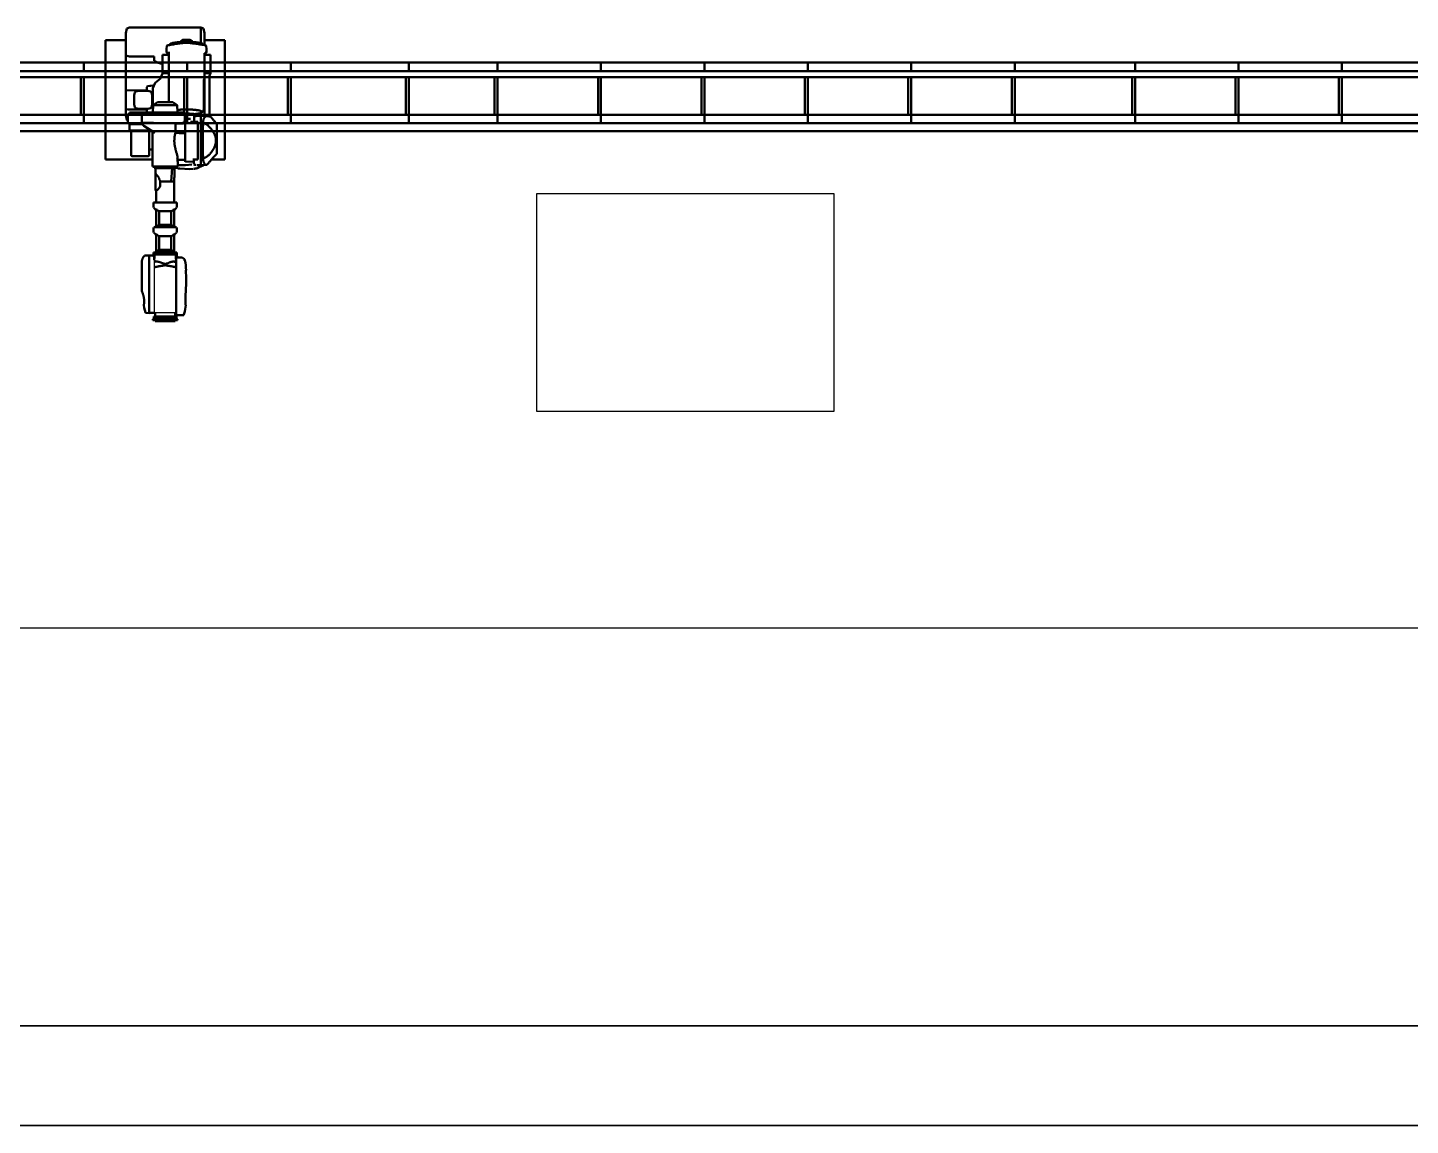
# Model space of a CAD drawing. Header units: millimetres. Extents: x 11 to 67028, y -2 to 23998.
# Drawn here: x 35661 to 49563, y -2 to 11033 of the extents above; entities that cross this region are included whole.
import ezdxf

# ---------------------------------------------------------------- set-up
doc = ezdxf.new("R2010")
doc.units = ezdxf.units.MM
doc.layers.add('cu', color=7, linetype='Continuous', lineweight=35)
doc.layers.add('图层1', color=2, linetype='Continuous', lineweight=35)

msp = doc.modelspace()

# ---------------------------------------------------------------- linework, layer by layer
at = {"color": 6, "linetype": 'Continuous', "lineweight": 50}
for p, q in [((36657, 11026), (36648, 10979)), ((36657, 11026), (36683, 11033)), ((36683, 11033), (37403, 11033)), ((37403, 11033), (37429, 11026)), ((37403, 11033), (37403, 10877)), ((37438, 10979), (37429, 11026)), ((36443, 10907), (36648, 10907)), ((36443, 9707), (36443, 10907)), ((36648, 10979), (36648, 10154)), ((37058, 10820), (37060, 10848)), ((37201, 10898), (37214, 10907)), ((37302, 10907), (37315, 10898)), ((37438, 10979), (37438, 10857)), ((37438, 10907), (37643, 10907)), ((37457, 10848), (37458, 10820)), ((37643, 10907), (37643, 9707)), ((36683, 10742), (36657, 10749)), ((36933, 10742), (36683, 10742)), ((36933, 10700), (36933, 10742)), ((37018, 10761), (37018, 10572)), ((37018, 10761), (37073, 10761)), ((37058, 10786), (37058, 10820)), ((37080, 10790), (37080, 10283)), ((37438, 10775), (37438, 10657)), ((37443, 10761), (37498, 10761)), ((37458, 10820), (37458, 10786)), ((37498, 10761), (37498, 10577)), ((37018, 10572), (36993, 10519)), ((37078, 10577), (37018, 10577)), ((37438, 10657), (37438, 10144)), ((37498, 10577), (37438, 10577)), ((37488, 10549), (37498, 10577)), ((36867, 10444), (36858, 10434)), ((36867, 10444), (36858, 10434)), ((36858, 10434), (36858, 10403)), ((36867, 10444), (36932, 10453)), ((36914, 10450), (36867, 10444)), ((36943, 10477), (36918, 10423)), ((36993, 10519), (36943, 10477)), ((37431, 10510), (37431, 10206)), ((37488, 10140), (37488, 10549)), ((36858, 10403), (36654, 10402)), ((36739, 10381), (36732, 10355)), ((36732, 10259), (36732, 10355)), ((36748, 10390), (36739, 10381)), ((36774, 10397), (36748, 10390)), ((36774, 10397), (36870, 10397)), ((36896, 10390), (36870, 10397)), ((36905, 10381), (36896, 10390)), ((36912, 10355), (36905, 10381)), ((36912, 10355), (36912, 10259)), ((36918, 10181), (36918, 10423)), ((36648, 10154), (36659, 10107)), ((36654, 10212), (36672, 10210)), ((37241, 10162), (36669, 10162)), ((36669, 10081), (36669, 10162)), ((36672, 10210), (36858, 10211)), ((36685, 10181), (37225, 10181)), ((36685, 10162), (36685, 10181)), ((36732, 10259), (36739, 10233)), ((36739, 10233), (36748, 10224)), ((36748, 10224), (36774, 10217)), ((36870, 10217), (36774, 10217)), ((36807, 10162), (36807, 10080)), ((36858, 10211), (36858, 10181)), ((36870, 10217), (36896, 10224)), ((36896, 10224), (36905, 10233)), ((36905, 10233), (36912, 10259)), ((36920, 10181), (36921, 10253)), ((36921, 10253), (36966, 10283)), ((36921, 10253), (37165, 10253)), ((36966, 10283), (37120, 10283)), ((37120, 10283), (37165, 10253)), ((37165, 10253), (37167, 10181)), ((37225, 10181), (37225, 10162)), ((37241, 10162), (37241, 10087)), ((37358, 10175), (37358, 10154)), ((37398, 10174), (37398, 10146)), ((37430, 10203), (37415, 10183)), ((36659, 10107), (36669, 10092)), ((36812, 10062), (36681, 10062)), ((36686, 10000), (36686, 10062)), ((36807, 10080), (37043, 10074)), ((36828, 10046), (36812, 10062)), ((36938, 9977), (36828, 10046)), ((37146, 10070), (37146, 9976)), ((37146, 10070), (37226, 10068)), ((37226, 10087), (37243, 10087)), ((37226, 10068), (37226, 10087)), ((37243, 10118), (37298, 10118)), ((37243, 10087), (37243, 9685)), ((37298, 10087), (37371, 10087)), ((37342, 10145), (37324, 10141)), ((37335, 10087), (37335, 10137)), ((37359, 10144), (37401, 10146)), ((37371, 10087), (37371, 9706)), ((37401, 10146), (37401, 9649)), ((37401, 10146), (37470, 10143)), ((37423, 10037), (37423, 9757)), ((37561, 9763), (37561, 10066)), ((36896, 10000), (36686, 10000)), ((36701, 9745), (36701, 10000)), ((36881, 10000), (36881, 9745)), ((36917, 9638), (36917, 9989)), ((36711, 9740), (36701, 9745)), ((36871, 9740), (36711, 9740)), ((36881, 9745), (36871, 9740)), ((36917, 9807), (36881, 9807)), ((36917, 9707), (36443, 9707)), ((37170, 9638), (36917, 9638)), ((36931, 9625), (36931, 9638)), ((36973, 9621), (37113, 9621)), ((37113, 9621), (37104, 9488)), ((37162, 9625), (37145, 9621)), ((37162, 9638), (37162, 9625)), ((37170, 9676), (37170, 9638)), ((37248, 9651), (37170, 9652)), ((37289, 9612), (37189, 9617)), ((37248, 9685), (37320, 9688)), ((37249, 9651), (37312, 9656)), ((37326, 9613), (37289, 9612)), ((37371, 9706), (37320, 9706)), ((37330, 9706), (37330, 9659)), ((37401, 9649), (37360, 9652)), ((37460, 9653), (37401, 9649)), ((37643, 9707), (37509, 9707)), ((36945, 9396), (36945, 9587)), ((36993, 9443), (36993, 9488)), ((36993, 9488), (37127, 9488)), ((37133, 9488), (37134, 9287)), ((36955, 9392), (36945, 9396)), ((36954, 9391), (36945, 9395)), ((36953, 9287), (36954, 9391)), ((36926, 9275), (37160, 9275)), ((36926, 9225), (36926, 9275)), ((36940, 9212), (36929, 9220)), ((36950, 9200), (36940, 9212)), ((36953, 9188), (36950, 9202)), ((36953, 9030), (36953, 9204)), ((36982, 9188), (36982, 9050)), ((36982, 9188), (37104, 9188)), ((37104, 9050), (37104, 9188)), ((37133, 9030), (37133, 9204)), ((37133, 9188), (37136, 9202)), ((37147, 9212), (37136, 9200)), ((37158, 9220), (37147, 9212)), ((37160, 9275), (37160, 9225)), ((36949, 9031), (36953, 9049)), ((36982, 9050), (37104, 9050)), ((37133, 9049), (37137, 9031)), ((36926, 8975), (36926, 9024)), ((36940, 8962), (36929, 8970)), ((36930, 9028), (37156, 9028)), ((36950, 8950), (36940, 8962)), ((36953, 8780), (36953, 8954)), ((36982, 8938), (36982, 8800)), ((36982, 8938), (37104, 8938)), ((37104, 8800), (37104, 8938)), ((37133, 8780), (37133, 8954)), ((37147, 8962), (37136, 8950)), ((37158, 8970), (37147, 8962)), ((37160, 9024), (37160, 8975)), ((36926, 8774), (37160, 8774)), ((36926, 8751), (36926, 8774)), ((36962, 8781), (37124, 8781)), ((36982, 8800), (37104, 8800)), ((37160, 8774), (37160, 8751)), ((36835, 8741), (36882, 8743)), ((36882, 8607), (36882, 8744)), ((36882, 8744), (36911, 8744)), ((36911, 8744), (36925, 8745)), ((37007, 8751), (36933, 8751)), ((37007, 8751), (37080, 8751)), ((37043, 8644), (37043, 8661)), ((37154, 8751), (37083, 8751)), ((37153, 8141), (37153, 8698)), ((37160, 8751), (37164, 8724)), ((37164, 8724), (37204, 8723)), ((37204, 8723), (37214, 8723)), ((37239, 8707), (37214, 8723)), ((37239, 8693), (37239, 8707)), ((37254, 8488), (37254, 8442)), ((36882, 8164), (36847, 8166)), ((36882, 8167), (36935, 8167)), ((36918, 8102), (36930, 8106)), ((36918, 8092), (36918, 8102)), ((36918, 8092), (37168, 8092)), ((36930, 8130), (37157, 8130)), ((36930, 8106), (36930, 8130)), ((36930, 8106), (37157, 8106)), ((36942, 8131), (36942, 8168)), ((37143, 8082), (36943, 8082)), ((37144, 8170), (37144, 8131)), ((37214, 8141), (37153, 8141)), ((37157, 8130), (37157, 8106)), ((37157, 8106), (37168, 8102)), ((37168, 8102), (37168, 8092)), ((37230, 8141), (37214, 8141))]:
    msp.add_line(p, q, dxfattribs=at)
at = {"color": 7, "linetype": 'Continuous', "lineweight": 50}
for p, q in [((63606, 10682), (25589, 10682)), ((25589, 10597), (63606, 10597)), ((36225, 10682), (36225, 10597)), ((37265, 10682), (37265, 10597)), ((38305, 10682), (38305, 10597)), ((39492, 10682), (39492, 10597)), ((40385, 10682), (40385, 10597)), ((41405, 10682), (41405, 10687)), ((41425, 10682), (41425, 10597)), ((42465, 10682), (42465, 10597)), ((43505, 10682), (43505, 10597)), ((44545, 10682), (44545, 10597)), ((45585, 10682), (45585, 10597)), ((46795, 10683), (46795, 10598)), ((47835, 10682), (47835, 10597)), ((48875, 10682), (48875, 10597)), ((25589, 10536), (63606, 10536)), ((36195, 10156), (36195, 10536)), ((36225, 10536), (36225, 10156)), ((37235, 10156), (37235, 10536)), ((37265, 10536), (37265, 10156)), ((38275, 10159), (38275, 10536)), ((38305, 10536), (38305, 10159)), ((39462, 10156), (39462, 10536)), ((39492, 10536), (39492, 10156)), ((40355, 10156), (40355, 10536)), ((40385, 10536), (40385, 10156)), ((41395, 10156), (41395, 10536)), ((41425, 10536), (41425, 10156)), ((42435, 10156), (42435, 10536)), ((42465, 10536), (42465, 10156)), ((43475, 10156), (43475, 10536)), ((43505, 10536), (43505, 10156)), ((44515, 10156), (44515, 10536)), ((44545, 10536), (44545, 10156)), ((45555, 10156), (45555, 10536)), ((45585, 10536), (45585, 10156)), ((46765, 10157), (46765, 10537)), ((46795, 10537), (46795, 10157)), ((47805, 10156), (47805, 10536)), ((47835, 10536), (47835, 10156)), ((48845, 10156), (48845, 10536)), ((48875, 10536), (48875, 10156)), ((63606, 10155), (25589, 10155)), ((36225, 10073), (36225, 10155)), ((37265, 10073), (37265, 10155)), ((38305, 10073), (38305, 10155)), ((39492, 10073), (39492, 10155)), ((40385, 10073), (40385, 10155)), ((41425, 10073), (41425, 10155)), ((42465, 10073), (42465, 10155)), ((43505, 10073), (43505, 10155)), ((44545, 10073), (44545, 10155)), ((45585, 10073), (45585, 10155)), ((46795, 10074), (46795, 10156)), ((47835, 10073), (47835, 10155)), ((48875, 10073), (48875, 10155)), ((25589, 10073), (63606, 10073)), ((63606, 9992), (25589, 9992))]:
    msp.add_line(p, q, dxfattribs=at)
for p, q in [((40781, 7173), (40781, 9366)), ((40781, 9366), (43767, 9366)), ((43767, 9366), (43767, 7173)), ((43767, 7173), (40781, 7173))]:
    msp.add_line(p, q)
at = {"color": 6}
for p, q in [((36935, 8167), (36935, 8695)), ((36935, 8171), (37153, 8171))]:
    msp.add_line(p, q, dxfattribs=at)
at = {"color": 6, "linetype": 'Continuous', "lineweight": 50, "flags": 128}
for points in [[(37064, 10854), (37062, 10853), (37061, 10851), (37060, 10850), (37060, 10849), (37060, 10848)], [(37427, 10865), (37426, 10866), (37426, 10867), (37425, 10868), (37423, 10869), (37421, 10870), (37419, 10871), (37417, 10873), (37414, 10874), (37411, 10875), (37408, 10876), (37404, 10877), (37400, 10878), (37395, 10879), (37391, 10880), (37386, 10881), (37381, 10882), (37375, 10883), (37370, 10884), (37364, 10884), (37358, 10885), (37351, 10886), (37345, 10886), (37338, 10887), (37331, 10888), (37324, 10888), (37317, 10889), (37310, 10889), (37302, 10889), (37295, 10890), (37287, 10890), (37279, 10890), (37272, 10890), (37264, 10890), (37256, 10890), (37249, 10890), (37241, 10890), (37233, 10890), (37226, 10890), (37218, 10889), (37211, 10889), (37203, 10889), (37196, 10888), (37189, 10888), (37182, 10887), (37175, 10887), (37168, 10886), (37162, 10885), (37156, 10885), (37150, 10884), (37144, 10883), (37138, 10882), (37133, 10881), (37128, 10880), (37123, 10880), (37119, 10879), (37115, 10878), (37111, 10876), (37107, 10875), (37104, 10874), (37101, 10873), (37098, 10872), (37096, 10871), (37094, 10870), (37093, 10869), (37091, 10867), (37090, 10866), (37090, 10865), (37090, 10865)], [(37302, 10907), (37301, 10907), (37300, 10908), (37298, 10908), (37296, 10909), (37294, 10910), (37291, 10910), (37288, 10910), (37285, 10911), (37282, 10911), (37278, 10911), (37275, 10912), (37271, 10912), (37267, 10912), (37263, 10912), (37259, 10912), (37255, 10912), (37251, 10912), (37247, 10912), (37244, 10912), (37240, 10912), (37236, 10911), (37233, 10911), (37230, 10911), (37227, 10910), (37224, 10910), (37222, 10909), (37219, 10909), (37218, 10908), (37216, 10908), (37215, 10907), (37214, 10907)], [(37297, 10878), (37289, 10879), (37280, 10879), (37271, 10879), (37263, 10879), (37254, 10879), (37245, 10879), (37236, 10879), (37228, 10879), (37219, 10878)], [(37062, 10792), (37061, 10791), (37059, 10789), (37059, 10788), (37058, 10786), (37058, 10785), (37059, 10784), (37059, 10782), (37061, 10781), (37062, 10779)], [(37454, 10779), (37456, 10781), (37457, 10782), (37458, 10784), (37458, 10785), (37458, 10786), (37458, 10788), (37457, 10789), (37456, 10791), (37454, 10792)], [(37166, 10206), (37169, 10206), (37175, 10207), (37181, 10207), (37188, 10208), (37195, 10208), (37202, 10209), (37209, 10209), (37216, 10210), (37223, 10210), (37230, 10210), (37238, 10210), (37245, 10210), (37253, 10210), (37260, 10210), (37268, 10210), (37275, 10210), (37282, 10210), (37290, 10210), (37297, 10210), (37304, 10209), (37311, 10209), (37318, 10209), (37325, 10208), (37332, 10208), (37338, 10207), (37345, 10206), (37351, 10206), (37357, 10205), (37363, 10204), (37368, 10203), (37373, 10203), (37378, 10202), (37383, 10201), (37388, 10200), (37392, 10199), (37396, 10198), (37399, 10197), (37402, 10196), (37405, 10195), (37408, 10194), (37410, 10193), (37412, 10191), (37414, 10190), (37415, 10189), (37416, 10188), (37416, 10187), (37416, 10186)], [(37225, 10168), (37226, 10168), (37232, 10169), (37238, 10169), (37243, 10169), (37249, 10169), (37255, 10169), (37261, 10169), (37267, 10169), (37273, 10169), (37279, 10169), (37285, 10169), (37290, 10168), (37296, 10168), (37301, 10168), (37306, 10167), (37312, 10167), (37316, 10166), (37321, 10166), (37326, 10165), (37330, 10165), (37334, 10164), (37338, 10163), (37341, 10162), (37344, 10162), (37347, 10161), (37350, 10160), (37352, 10159), (37354, 10158), (37355, 10157), (37357, 10156), (37357, 10155), (37358, 10155), (37358, 10154), (37358, 10153), (37357, 10152), (37357, 10151), (37355, 10150), (37354, 10149), (37352, 10148), (37350, 10147), (37347, 10146), (37344, 10146), (37342, 10145)], [(37416, 10186), (37416, 10184), (37416, 10183), (37415, 10182), (37414, 10181), (37412, 10180), (37410, 10179), (37408, 10178), (37405, 10176), (37402, 10175), (37399, 10174), (37396, 10173), (37392, 10172), (37388, 10171), (37383, 10170), (37378, 10169), (37373, 10169), (37368, 10168), (37363, 10167), (37358, 10166)], [(36948, 9619), (36948, 9620), (36948, 9621)], [(36948, 9621), (36948, 9621), (36948, 9621), (36948, 9621), (36948, 9621), (36948, 9621), (36948, 9621), (36948, 9621), (36948, 9621)], [(37165, 9704), (37209, 9705), (37243, 9705)], [(36932, 8751), (36930, 8751), (36929, 8751), (36927, 8751), (36927, 8751), (36926, 8751), (36926, 8751)], [(36933, 8698), (36933, 8705), (36934, 8710)], [(37083, 8751), (37082, 8751), (37082, 8751), (37082, 8751), (37081, 8751), (37081, 8751), (37080, 8751), (37080, 8751), (37080, 8751)], [(37152, 8710), (37153, 8703), (37154, 8698)], [(37154, 8751), (37154, 8751), (37154, 8751), (37154, 8751), (37154, 8751), (37154, 8751), (37154, 8751), (37154, 8751), (37154, 8751)], [(37154, 8751), (37156, 8751), (37158, 8751), (37159, 8751), (37160, 8751), (37160, 8751), (37160, 8751)]]:
    msp.add_lwpolyline(points, dxfattribs=at)
msp.add_lwpolyline([(65027, 998), (11, 998), (11, 4998), (65027, 4998)], close=True)
at = {"color": 6, "linetype": 'Continuous', "lineweight": 50}
for centre, radius, start, end in [((37200, 10475), 397, 95.3607, 102.4835), ((37317, 10475), 397, 77.5165, 84.6393), ((37448, 10847), 8.5, 8.6709, 58.1482), ((37043, 10867), 200, 236.633, 262.8192), ((37426, 10207), 5.32, 322.8879, 357.9609), ((36948, 9607), 13.6, 89.1573, 90.8089), ((37138, 9607), 13.6, 89.1913, 90.8425), ((36941, 9287), 12, 270, 0), ((37146, 9287), 12, 180, 270), ((36956, 8637), 160, 139.4459, 143.0645), ((36769, 8587), 484, 0.9252, 12.769), ((30674, 8488), 6579, 0, 0.9252), ((37808, 8440), 1000, 191.537, 195.9341), ((36913, 8263), 337, 342.2419, 356.9072), ((36345, 8306), 900, 349.4384, 350.6647)]:
    msp.add_arc(centre, radius, start, end, dxfattribs=at)
at = {"color": 6, "linetype": 'Continuous', "lineweight": 50, "extrusion": (0, 0, -1)}
for centre, major_axis, ratio, start_param, end_param in [((37408, 10534), (-10.4, -33.8), 0.93992, 4.820204, 5.187912), ((37043, 10071), (126, -3), 0.026168, 4.724061, 5.657644), ((37453, 8157), (0, -2002), 0.402425, 2.994517, 3.02435), ((37043, 9878), (2, -622), 0.203385, 4.945838, 4.996162), ((37253, 7660), (0, -2007), 0.41212, 3.235588, 3.262266), ((36969, 9578), (-14.2, -23.5), 0.566916, 0.112601, 0.513855), ((36962, 9565), (-7.1, -10.8), 0.961657, 0.103198, 0.151299), ((36821, 8594), (113, 102), 0.819867, 6.262497, 6.44431), ((37266, 8594), (113, -102), 0.819867, 2.980468, 3.162281), ((37348, 8715), (197, -7), 0.03476, 3.309456, 3.431134), ((37044, 8729), (120, -4), 0.034878, 6.277033, 6.573812)]:
    msp.add_ellipse(centre, major_axis=major_axis, ratio=ratio, start_param=start_param, end_param=end_param, dxfattribs=at)
at = {"color": 6, "linetype": 'Continuous', "lineweight": 50}
for points, knots in [([(37114, 10863), (37105, 10861), (37088, 10858), (37071, 10855), (37064, 10854)], [0, 0, 0, 0, 0.560115, 1, 1, 1, 1]), ([(37219, 10878), (37208, 10877), (37190, 10874), (37171, 10872), (37163, 10871)], [0, 0, 0, 0, 0.559883, 1, 1, 1, 1]), ([(37354, 10871), (37343, 10872), (37324, 10875), (37306, 10877), (37297, 10878)], [0, 0, 0, 0, 0.560115, 1, 1, 1, 1]), ([(37453, 10854), (37443, 10856), (37427, 10859), (37410, 10862), (37402, 10863)], [0, 0, 0, 0, 0.559883, 1, 1, 1, 1]), ([(37078, 10775), (37076, 10775), (37071, 10777), (37066, 10778), (37062, 10779)], [0, 0, 0, 0, 0.369829, 1, 1, 1, 1]), ([(37454, 10779), (37452, 10779), (37448, 10777), (37442, 10776), (37439, 10775), (37438, 10775)], [0, 0, 0, 0, 0.404727, 0.795263, 1, 1, 1, 1]), ([(37423, 10037), (37423, 10037), (37421, 10039), (37419, 10041), (37415, 10044), (37412, 10047), (37409, 10050), (37406, 10053), (37403, 10055), (37402, 10056), (37401, 10057)], [0, 0, 0, 0, 0.088331, 0.201931, 0.340827, 0.50505, 0.65617, 0.78905, 0.903666, 1, 1, 1, 1]), ([(37423, 10037), (37423, 10041), (37423, 10050), (37423, 10062), (37424, 10072), (37424, 10080), (37425, 10089), (37426, 10098), (37428, 10107), (37430, 10114), (37432, 10119), (37435, 10125), (37438, 10130), (37442, 10135), (37447, 10138), (37453, 10141), (37459, 10143), (37466, 10143), (37474, 10143), (37480, 10142), (37483, 10141)], [0, 0, 0, 0, 0.062635, 0.125269, 0.168182, 0.21113, 0.254041, 0.316713, 0.379382, 0.422497, 0.465651, 0.508765, 0.56841, 0.628056, 0.689462, 0.750871, 0.812389, 0.873912, 0.936953, 1, 1, 1, 1]), ([(37423, 9757), (37423, 9755), (37423, 9750), (37424, 9743), (37425, 9737), (37426, 9733), (37428, 9729), (37431, 9727), (37434, 9725), (37438, 9725), (37442, 9725), (37446, 9727), (37451, 9729), (37457, 9732), (37463, 9736), (37470, 9742), (37477, 9748), (37485, 9755), (37493, 9764), (37501, 9773), (37508, 9782), (37514, 9790), (37520, 9798), (37526, 9808), (37532, 9819), (37538, 9830), (37543, 9841), (37546, 9851), (37549, 9861), (37551, 9871), (37553, 9880), (37554, 9890), (37554, 9901), (37553, 9911), (37552, 9921), (37550, 9930), (37548, 9938), (37545, 9947), (37542, 9955), (37538, 9963), (37534, 9972), (37529, 9981), (37523, 9991), (37516, 10002), (37509, 10011), (37503, 10019), (37496, 10026), (37490, 10033), (37483, 10040), (37477, 10046), (37471, 10051), (37465, 10056), (37460, 10060), (37454, 10063), (37449, 10066), (37444, 10068), (37440, 10069), (37436, 10069), (37433, 10068), (37430, 10066), (37427, 10063), (37426, 10059), (37424, 10053), (37424, 10048), (37423, 10042), (37423, 10038), (37423, 10037)], [0, 0, 0, 0, 0.0165077, 0.0330149, 0.0499988, 0.0669824, 0.0834927, 0.1000033, 0.1169902, 0.133978, 0.1506026, 0.1672282, 0.1842506, 0.2012742, 0.2196705, 0.2380681, 0.2568561, 0.2756451, 0.2971781, 0.3187115, 0.3334122, 0.3481226, 0.362822, 0.3795805, 0.396337, 0.4134703, 0.4305988, 0.4427743, 0.454948, 0.4674336, 0.4799173, 0.4921176, 0.5043173, 0.5169612, 0.5296065, 0.5406327, 0.5516601, 0.5629133, 0.5741678, 0.5863357, 0.5985158, 0.6106873, 0.6294422, 0.6481996, 0.663862, 0.679537, 0.6952003, 0.7113176, 0.7274479, 0.743564, 0.7591627, 0.7747748, 0.7903712, 0.8065696, 0.8227864, 0.8389814, 0.8559966, 0.8730107, 0.890507, 0.9080025, 0.9250289, 0.9420551, 0.959618, 0.9771812, 0.9885722, 1, 1, 1, 1]), ([(37483, 10141), (37485, 10140), (37491, 10139), (37498, 10138), (37501, 10137)], [0, 0, 0, 0, 0.499518, 1, 1, 1, 1]), ([(37501, 10137), (37504, 10134), (37509, 10127), (37518, 10117), (37526, 10106), (37536, 10094), (37548, 10081), (37557, 10071), (37561, 10066)], [0, 0, 0, 0, 0.1462269, 0.2924617, 0.4392498, 0.5860398, 0.7928797, 1, 1, 1, 1]), ([(37146, 9976), (37145, 9972), (37143, 9963), (37140, 9950), (37138, 9938), (37137, 9925), (37136, 9913), (37135, 9900), (37135, 9887), (37136, 9875), (37137, 9862), (37139, 9849), (37142, 9837), (37144, 9824), (37147, 9812), (37150, 9800), (37154, 9787), (37157, 9774), (37161, 9760), (37164, 9747), (37166, 9739), (37167, 9735)], [0, 0, 0, 0, 0.052581, 0.103648, 0.153369, 0.201928, 0.249523, 0.298521, 0.347454, 0.396243, 0.445463, 0.495768, 0.544954, 0.595573, 0.646337, 0.696789, 0.748283, 0.811361, 0.874893, 0.937786, 1, 1, 1, 1]), ([(37146, 9976), (37155, 9975), (37174, 9974), (37206, 9972), (37229, 9971), (37243, 9970)], [0, 0, 0, 0, 0.2870142, 0.5685728, 1, 1, 1, 1]), ([(37401, 9736), (37402, 9737), (37403, 9738), (37405, 9740), (37408, 9742), (37411, 9745), (37414, 9748), (37417, 9751), (37420, 9754), (37422, 9756), (37423, 9757)], [0, 0, 0, 0, 0.074121, 0.169449, 0.285967, 0.423652, 0.569919, 0.736934, 0.880284, 1, 1, 1, 1]), ([(37462, 9653), (37460, 9653), (37455, 9654), (37449, 9656), (37444, 9659), (37439, 9664), (37435, 9669), (37432, 9676), (37429, 9683), (37427, 9692), (37426, 9702), (37425, 9712), (37424, 9723), (37423, 9734), (37423, 9746), (37423, 9753), (37423, 9757)], [0, 0, 0, 0, 0.072539, 0.145072, 0.219622, 0.294168, 0.366755, 0.439343, 0.514168, 0.588995, 0.659698, 0.730404, 0.802962, 0.875523, 0.937623, 1, 1, 1, 1]), ([(37561, 9763), (37557, 9759), (37549, 9750), (37537, 9738), (37526, 9726), (37515, 9714), (37504, 9702), (37494, 9690), (37484, 9679), (37475, 9669), (37468, 9661), (37464, 9656), (37462, 9653)], [0, 0, 0, 0, 0.1037168, 0.2075061, 0.311287, 0.4149924, 0.5214327, 0.6279751, 0.7345037, 0.8409252, 0.9204098, 1, 1, 1, 1]), ([(36948, 9621), (36945, 9621), (36939, 9623), (36934, 9624), (36931, 9625)], [0, 0, 0, 0, 0.542716, 1, 1, 1, 1]), ([(36946, 9612), (36946, 9612), (36946, 9613), (36947, 9614), (36947, 9615), (36948, 9617), (36948, 9618), (36948, 9619), (36948, 9619)], [0, 0, 0, 0, 0.249948, 0.499416, 0.629369, 0.749611, 0.8764, 1, 1, 1, 1]), ([(36947, 9574), (36947, 9576), (36947, 9579), (36947, 9584), (36947, 9590), (36947, 9595), (36947, 9599), (36946, 9612)], [0, 0, 0, 0, 0.187276, 0.391951, 0.593713, 0.789604, 1, 1, 1, 1]), ([(36973, 9621), (36971, 9621), (36966, 9621), (36959, 9621), (36953, 9621), (36950, 9621), (36949, 9621)], [0, 0, 0, 0, 0.247924, 0.50004, 0.745983, 1, 1, 1, 1]), ([(37113, 9621), (37116, 9621), (37121, 9621), (37127, 9621), (37133, 9621), (37136, 9621), (37138, 9621)], [0, 0, 0, 0, 0.2480416, 0.5002004, 0.7461112, 1, 1, 1, 1]), ([(37133, 9488), (37134, 9503), (37136, 9532), (37137, 9577), (37138, 9606), (37138, 9621)], [0, 0, 0, 0, 0.333176, 0.666526, 1, 1, 1, 1]), ([(37145, 9621), (37145, 9621), (37146, 9621), (37145, 9621), (37144, 9621), (37142, 9621), (37139, 9621), (37138, 9621)], [0, 0, 0, 0, 0.000044, 0.245409, 0.4937644, 0.7452476, 1, 1, 1, 1]), ([(37164, 9623), (37164, 9623), (37166, 9622), (37169, 9621), (37172, 9619), (37176, 9618), (37180, 9618), (37184, 9617), (37187, 9617), (37189, 9617)], [0, 0, 0, 0, 0.092322, 0.233806, 0.367131, 0.52348, 0.682927, 0.836363, 1, 1, 1, 1]), ([(37165, 9704), (37166, 9703), (37166, 9700), (37167, 9696), (37168, 9691), (37169, 9687), (37169, 9683), (37170, 9679), (37170, 9677), (37170, 9676)], [0, 0, 0, 0, 0.146454, 0.291016, 0.433734, 0.574661, 0.71385, 0.851357, 1, 1, 1, 1]), ([(37379, 9627), (37376, 9625), (37369, 9622), (37357, 9618), (37345, 9616), (37337, 9615), (37333, 9614)], [0, 0, 0, 0, 0.251432, 0.501853, 0.751356, 1, 1, 1, 1]), ([(37433, 9651), (37431, 9650), (37427, 9648), (37419, 9645), (37411, 9641), (37401, 9637), (37390, 9632), (37383, 9629), (37379, 9627)], [0, 0, 0, 0, 0.1474137, 0.320278, 0.4899629, 0.6596867, 0.8296383, 1, 1, 1, 1]), ([(37462, 9653), (37461, 9653), (37460, 9653), (37460, 9653), (37460, 9653)], [0, 0, 0, 0, 0.819467, 1, 1, 1, 1]), ([(36947, 9574), (36947, 9572), (36948, 9568), (36949, 9564), (36950, 9562)], [0, 0, 0, 0, 0.560569, 1, 1, 1, 1]), ([(36980, 9524), (36979, 9526), (36977, 9529), (36975, 9533), (36973, 9536), (36971, 9538), (36970, 9540), (36968, 9542), (36965, 9544), (36963, 9547), (36961, 9549), (36958, 9551), (36956, 9554), (36954, 9555), (36953, 9555)], [0, 0, 0, 0, 0.110876, 0.240067, 0.296279, 0.359785, 0.411793, 0.479905, 0.573257, 0.647534, 0.729822, 0.8261, 0.916096, 1, 1, 1, 1]), ([(36993, 9488), (36992, 9491), (36990, 9496), (36987, 9503), (36984, 9511), (36982, 9516), (36982, 9519)], [0, 0, 0, 0, 0.229905, 0.497733, 0.736082, 1, 1, 1, 1]), ([(37127, 9488), (37128, 9488), (37130, 9488), (37132, 9488), (37133, 9488), (37133, 9488), (37133, 9488)], [0, 0, 0, 0, 0.305134, 0.610238, 0.850152, 1, 1, 1, 1]), ([(37134, 9492), (37133, 9492), (37133, 9491), (37133, 9491), (37133, 9490)], [0, 0, 0, 0, 0.6462435, 1, 1, 1, 1]), ([(36954, 9391), (36954, 9391), (36954, 9391), (36955, 9391), (36955, 9392)], [0, 0, 0, 0, 0.496838, 1, 1, 1, 1]), ([(36955, 9392), (36956, 9392), (36956, 9392), (36957, 9393), (36959, 9395), (36960, 9396), (36963, 9399), (36965, 9402), (36969, 9406), (36973, 9410), (36976, 9413), (36978, 9416), (36981, 9419), (36983, 9422), (36985, 9425), (36987, 9428), (36988, 9430), (36989, 9432), (36990, 9433), (36991, 9435), (36992, 9437), (36992, 9438), (36993, 9441), (36993, 9442), (36993, 9443)], [0, 0, 0, 0, 0.051152, 0.103097, 0.15602, 0.210099, 0.265498, 0.349448, 0.435881, 0.525196, 0.576579, 0.627473, 0.678683, 0.728405, 0.775365, 0.806888, 0.836196, 0.863347, 0.888418, 0.907507, 0.925527, 0.942561, 0.972062, 1, 1, 1, 1]), ([(36953, 9200), (36953, 9200), (36951, 9201), (36950, 9201), (36950, 9202)], [0, 0, 0, 0, 0.551908, 1, 1, 1, 1]), ([(36953, 9204), (36954, 9204), (36956, 9203), (36957, 9203), (36958, 9203)], [0, 0, 0, 0, 0.562038, 1, 1, 1, 1]), ([(36958, 9203), (36960, 9202), (36962, 9201), (36964, 9200), (36965, 9200)], [0, 0, 0, 0, 0.569836, 1, 1, 1, 1]), ([(36965, 9200), (36966, 9198), (36968, 9196), (36972, 9192), (36975, 9190), (36978, 9188), (36981, 9188), (36982, 9188)], [0, 0, 0, 0, 0.225323, 0.427992, 0.61196, 0.811118, 1, 1, 1, 1]), ([(37104, 9188), (37105, 9188), (37107, 9188), (37111, 9189), (37114, 9192), (37117, 9195), (37120, 9198), (37121, 9200)], [0, 0, 0, 0, 0.159927, 0.326175, 0.504541, 0.737001, 1, 1, 1, 1]), ([(37121, 9200), (37122, 9200), (37125, 9201), (37127, 9202), (37128, 9203)], [0, 0, 0, 0, 0.549992, 1, 1, 1, 1]), ([(37128, 9203), (37129, 9203), (37131, 9203), (37133, 9204), (37133, 9204)], [0, 0, 0, 0, 0.557724, 1, 1, 1, 1]), ([(37136, 9202), (37136, 9201), (37135, 9200), (37134, 9200), (37133, 9200)], [0, 0, 0, 0, 0.567876, 1, 1, 1, 1]), ([(36962, 9031), (36963, 9033), (36965, 9036), (36968, 9040), (36970, 9044), (36973, 9046), (36976, 9048), (36979, 9050), (36981, 9050), (36982, 9050)], [0, 0, 0, 0, 0.183885, 0.349529, 0.498868, 0.634126, 0.763587, 0.884126, 1, 1, 1, 1]), ([(37124, 9031), (37123, 9033), (37122, 9036), (37119, 9040), (37116, 9044), (37113, 9046), (37110, 9048), (37107, 9050), (37105, 9050), (37104, 9050)], [0, 0, 0, 0, 0.183885, 0.349529, 0.498868, 0.634126, 0.763587, 0.884126, 1, 1, 1, 1]), ([(36953, 9030), (36954, 9031), (36956, 9031), (36957, 9031), (36958, 9031)], [0, 0, 0, 0, 0.561222, 1, 1, 1, 1]), ([(36953, 8954), (36954, 8954), (36956, 8953), (36957, 8953), (36958, 8953)], [0, 0, 0, 0, 0.562038, 1, 1, 1, 1]), ([(36958, 9031), (36959, 9031), (36960, 9031), (36961, 9031), (36962, 9031)], [0, 0, 0, 0, 0.563536, 1, 1, 1, 1]), ([(36958, 8953), (36960, 8952), (36962, 8951), (36964, 8950), (36965, 8950)], [0, 0, 0, 0, 0.569836, 1, 1, 1, 1]), ([(36965, 8950), (36966, 8948), (36968, 8946), (36972, 8942), (36975, 8940), (36978, 8938), (36981, 8938), (36982, 8938)], [0, 0, 0, 0, 0.225323, 0.427992, 0.61196, 0.811118, 1, 1, 1, 1]), ([(37104, 8938), (37105, 8938), (37107, 8938), (37111, 8939), (37114, 8942), (37117, 8945), (37120, 8948), (37121, 8950)], [0, 0, 0, 0, 0.159927, 0.326175, 0.504541, 0.737001, 1, 1, 1, 1]), ([(37121, 8950), (37122, 8950), (37125, 8951), (37127, 8952), (37128, 8953)], [0, 0, 0, 0, 0.549992, 1, 1, 1, 1]), ([(37124, 9031), (37125, 9031), (37126, 9031), (37128, 9031), (37128, 9031)], [0, 0, 0, 0, 0.556436, 1, 1, 1, 1]), ([(37128, 9031), (37129, 9031), (37131, 9031), (37133, 9031), (37133, 9030)], [0, 0, 0, 0, 0.558657, 1, 1, 1, 1]), ([(37128, 8953), (37129, 8953), (37131, 8953), (37133, 8954), (37133, 8954)], [0, 0, 0, 0, 0.557724, 1, 1, 1, 1]), ([(36958, 8781), (36959, 8781), (36960, 8781), (36961, 8781), (36962, 8781)], [0, 0, 0, 0, 0.563536, 1, 1, 1, 1]), ([(36962, 8781), (36963, 8783), (36965, 8786), (36968, 8790), (36970, 8794), (36973, 8796), (36976, 8798), (36979, 8800), (36981, 8800), (36982, 8800)], [0, 0, 0, 0, 0.183885, 0.349529, 0.498868, 0.634126, 0.763587, 0.884126, 1, 1, 1, 1]), ([(37124, 8781), (37123, 8783), (37122, 8786), (37119, 8790), (37116, 8794), (37113, 8796), (37110, 8798), (37107, 8800), (37105, 8800), (37104, 8800)], [0, 0, 0, 0, 0.183885, 0.349529, 0.498868, 0.634126, 0.763587, 0.884126, 1, 1, 1, 1]), ([(37124, 8781), (37125, 8781), (37126, 8781), (37128, 8781), (37128, 8781)], [0, 0, 0, 0, 0.556436, 1, 1, 1, 1]), ([(36808, 8673), (36808, 8675), (36808, 8678), (36809, 8683), (36809, 8686), (36810, 8690), (36810, 8693), (36811, 8697), (36812, 8701), (36814, 8707), (36816, 8712), (36819, 8719), (36823, 8726), (36827, 8731), (36828, 8733)], [0, 0, 0, 0, 0.082511, 0.154324, 0.215169, 0.264862, 0.311153, 0.370274, 0.442747, 0.528547, 0.627544, 0.739467, 0.863853, 1, 1, 1, 1]), ([(36808, 8638), (36808, 8640), (36808, 8643), (36808, 8647), (36808, 8651), (36808, 8655), (36808, 8659), (36808, 8663), (36808, 8666), (36808, 8669), (36808, 8671), (36808, 8673), (36808, 8673), (36808, 8673)], [0, 0, 0, 0, 0.0627712, 0.125576, 0.188446, 0.2513918, 0.3348722, 0.4182936, 0.5019343, 0.6264019, 0.7516212, 0.8759756, 1, 1, 1, 1]), ([(36808, 8389), (36808, 8391), (36808, 8395), (36808, 8401), (36808, 8408), (36808, 8415), (36808, 8422), (36808, 8432), (36808, 8446), (36808, 8464), (36808, 8484), (36808, 8505), (36808, 8528), (36808, 8554), (36808, 8582), (36808, 8610), (36808, 8629), (36808, 8638)], [0, 0, 0, 0, 0.029327, 0.058786, 0.088125, 0.117378, 0.146629, 0.175919, 0.245071, 0.314048, 0.396099, 0.478231, 0.560456, 0.670365, 0.780158, 0.889988, 1, 1, 1, 1]), ([(36925, 8745), (36925, 8745), (36925, 8745), (36926, 8744), (36926, 8742), (36927, 8741), (36928, 8738), (36929, 8736), (36929, 8735)], [0, 0, 0, 0, 0.161208, 0.325716, 0.493762, 0.660298, 0.826554, 1, 1, 1, 1]), ([(36929, 8735), (36929, 8735), (36929, 8734), (36930, 8734), (36930, 8734)], [0, 0, 0, 0, 0.560171, 1, 1, 1, 1]), ([(36930, 8734), (36930, 8733), (36930, 8731), (36931, 8729), (36932, 8727), (36932, 8725), (36932, 8725)], [0, 0, 0, 0, 0.2637134, 0.4980042, 0.7575369, 1, 1, 1, 1]), ([(36932, 8725), (36933, 8724), (36933, 8722), (36934, 8720), (36934, 8717), (36934, 8713), (36934, 8709), (36933, 8705), (36933, 8702), (36933, 8701)], [0, 0, 0, 0, 0.133501, 0.269104, 0.406962, 0.547219, 0.723453, 0.906582, 1, 1, 1, 1]), ([(36935, 8719), (36935, 8720), (36935, 8723), (36935, 8728), (36935, 8734), (36935, 8739), (36934, 8745), (36933, 8749), (36933, 8751)], [0, 0, 0, 0, 0.164666, 0.330247, 0.498564, 0.662716, 0.82754, 1, 1, 1, 1]), ([(36934, 8710), (36934, 8712), (36935, 8715), (36935, 8718), (36935, 8719)], [0, 0, 0, 0, 0.503059, 1, 1, 1, 1]), ([(37043, 8644), (37037, 8643), (37025, 8641), (37011, 8639), (37001, 8637), (36994, 8636), (36988, 8635), (36979, 8634), (36968, 8631), (36955, 8629), (36944, 8626), (36937, 8625), (36935, 8624)], [0, 0, 0, 0, 0.169464, 0.326557, 0.384891, 0.441318, 0.495842, 0.565968, 0.686011, 0.798344, 0.902996, 1, 1, 1, 1]), ([(36946, 8680), (36949, 8680), (36954, 8681), (36962, 8681), (36969, 8680), (36978, 8679), (36987, 8677), (36997, 8674), (37003, 8671), (37006, 8670)], [0, 0, 0, 0, 0.121834, 0.2438292, 0.3693671, 0.4940204, 0.6644982, 0.833428, 1, 1, 1, 1]), ([(37043, 8661), (37042, 8661), (37040, 8660), (37036, 8660), (37033, 8661), (37030, 8661), (37027, 8662), (37023, 8663), (37019, 8664), (37015, 8666), (37010, 8668), (37007, 8669), (37006, 8670)], [0, 0, 0, 0, 0.085222, 0.170357, 0.255789, 0.335629, 0.41791, 0.502884, 0.621542, 0.749095, 0.869305, 1, 1, 1, 1]), ([(37043, 8661), (37044, 8661), (37047, 8660), (37050, 8660), (37053, 8661), (37057, 8661), (37060, 8662), (37064, 8663), (37069, 8664), (37075, 8667), (37079, 8669), (37081, 8670)], [0, 0, 0, 0, 0.08534, 0.17044, 0.255807, 0.336101, 0.418353, 0.502918, 0.656757, 0.822057, 1, 1, 1, 1]), ([(37153, 8624), (37150, 8625), (37143, 8626), (37132, 8629), (37122, 8631), (37113, 8632), (37106, 8634), (37099, 8635), (37089, 8637), (37077, 8639), (37060, 8641), (37049, 8643), (37043, 8644)], [0, 0, 0, 0, 0.091938, 0.190868, 0.296821, 0.362557, 0.430744, 0.501388, 0.556251, 0.693383, 0.841296, 1, 1, 1, 1]), ([(37081, 8670), (37083, 8671), (37087, 8673), (37094, 8676), (37102, 8678), (37110, 8680), (37120, 8681), (37130, 8681), (37137, 8680), (37140, 8680)], [0, 0, 0, 0, 0.1246878, 0.2514262, 0.3779438, 0.5061596, 0.6724709, 0.8376343, 1, 1, 1, 1]), ([(37154, 8751), (37153, 8749), (37153, 8745), (37152, 8739), (37151, 8734), (37151, 8728), (37151, 8723), (37151, 8720), (37151, 8719)], [0, 0, 0, 0, 0.172462, 0.337288, 0.501436, 0.66975, 0.835333, 1, 1, 1, 1]), ([(37151, 8719), (37151, 8718), (37151, 8715), (37152, 8712), (37152, 8710)], [0, 0, 0, 0, 0.503122, 1, 1, 1, 1]), ([(37153, 8701), (37153, 8702), (37153, 8705), (37152, 8709), (37152, 8714), (37153, 8719), (37153, 8722), (37153, 8723)], [0, 0, 0, 0, 0.115287, 0.329941, 0.550321, 0.778226, 1, 1, 1, 1]), ([(36882, 8167), (36882, 8168), (36882, 8169), (36882, 8173), (36882, 8177), (36882, 8183), (36882, 8188), (36882, 8195), (36882, 8202), (36882, 8211), (36882, 8223), (36882, 8237), (36882, 8252), (36882, 8268), (36882, 8285), (36882, 8300), (36882, 8312), (36882, 8323), (36882, 8333), (36882, 8345), (36882, 8359), (36882, 8374), (36882, 8391), (36882, 8404), (36882, 8413), (36882, 8419), (36882, 8426), (36882, 8433), (36882, 8441), (36882, 8450), (36882, 8459), (36882, 8468), (36882, 8482), (36882, 8501), (36882, 8518), (36882, 8530), (36882, 8536), (36882, 8542), (36882, 8549), (36882, 8555), (36882, 8561), (36882, 8567), (36882, 8573), (36882, 8580), (36882, 8586), (36882, 8593), (36882, 8600), (36882, 8605), (36882, 8607)], [0, 0, 0, 0, 0.017449, 0.034942, 0.052521, 0.070187, 0.087927, 0.105806, 0.123608, 0.141078, 0.176389, 0.210096, 0.242413, 0.281865, 0.319994, 0.357362, 0.379346, 0.401386, 0.423376, 0.445289, 0.476921, 0.509588, 0.54443, 0.579282, 0.591343, 0.603903, 0.617479, 0.632583, 0.649731, 0.668628, 0.68854, 0.708299, 0.727443, 0.776065, 0.824147, 0.836914, 0.850087, 0.863786, 0.877563, 0.890661, 0.902323, 0.916395, 0.929157, 0.942538, 0.955602, 0.968985, 0.984023, 1, 1, 1, 1]), ([(36810, 8382), (36810, 8383), (36809, 8385), (36808, 8387), (36808, 8388), (36808, 8389)], [0, 0, 0, 0, 0.332244, 0.662672, 1, 1, 1, 1]), ([(36832, 8280), (36832, 8283), (36832, 8287), (36831, 8294), (36831, 8302), (36830, 8309), (36829, 8317), (36828, 8324), (36826, 8331), (36825, 8337), (36824, 8341), (36823, 8344), (36822, 8347), (36821, 8350), (36820, 8353), (36820, 8355), (36819, 8358), (36818, 8360), (36817, 8362), (36817, 8364), (36816, 8367), (36815, 8370), (36814, 8372), (36813, 8374), (36812, 8376), (36811, 8379), (36811, 8380), (36810, 8382), (36810, 8382)], [0, 0, 0, 0, 0.063702, 0.125627, 0.187021, 0.249403, 0.312074, 0.374312, 0.435973, 0.499844, 0.524501, 0.551108, 0.579664, 0.61017, 0.636467, 0.657335, 0.683013, 0.710739, 0.733194, 0.750072, 0.785335, 0.817944, 0.847899, 0.875201, 0.908264, 0.940082, 0.970659, 1, 1, 1, 1]), ([(37250, 8391), (37250, 8390), (37250, 8388), (37250, 8386), (37250, 8383), (37250, 8379), (37250, 8376), (37250, 8372), (37250, 8368), (37249, 8364), (37249, 8360), (37249, 8357), (37249, 8354), (37249, 8350), (37249, 8347), (37249, 8344), (37249, 8342), (37249, 8341)], [0, 0, 0, 0, 0.058236, 0.107192, 0.170796, 0.243348, 0.323679, 0.403704, 0.483539, 0.553066, 0.622458, 0.691787, 0.761127, 0.821009, 0.882214, 0.930707, 1, 1, 1, 1]), ([(37253, 8436), (37253, 8436), (37253, 8436), (37253, 8435), (37253, 8433), (37253, 8432), (37253, 8430), (37252, 8426), (37252, 8421), (37252, 8414), (37251, 8407), (37251, 8403), (37251, 8401), (37251, 8398), (37251, 8396), (37250, 8394), (37250, 8392), (37250, 8391)], [0, 0, 0, 0, 0.037188, 0.067031, 0.107691, 0.153145, 0.206494, 0.324406, 0.442974, 0.597101, 0.754188, 0.795579, 0.836077, 0.875345, 0.916249, 0.952692, 1, 1, 1, 1]), ([(37254, 8442), (37254, 8442), (37254, 8442), (37254, 8442), (37254, 8441), (37254, 8441), (37253, 8440), (37253, 8439), (37253, 8438), (37253, 8437), (37253, 8436)], [0, 0, 0, 0, 0.114165, 0.204437, 0.34887, 0.497857, 0.64738, 0.792265, 0.883232, 1, 1, 1, 1]), ([(36828, 8240), (36828, 8240), (36828, 8241), (36829, 8242), (36829, 8243), (36829, 8245), (36829, 8246), (36830, 8249), (36830, 8251), (36830, 8254), (36831, 8257), (36831, 8260), (36831, 8264), (36831, 8267), (36832, 8271), (36832, 8274), (36832, 8277), (36832, 8279), (36832, 8280)], [0, 0, 0, 0, 0.080818, 0.164205, 0.250136, 0.30743, 0.368193, 0.432427, 0.500133, 0.562637, 0.625134, 0.692167, 0.750006, 0.80478, 0.857162, 0.907157, 0.954768, 1, 1, 1, 1]), ([(37249, 8341), (37249, 8338), (37249, 8332), (37249, 8324), (37249, 8315), (37249, 8308), (37249, 8301), (37249, 8294), (37249, 8288), (37249, 8282), (37249, 8276), (37249, 8269), (37249, 8263), (37249, 8258), (37249, 8253), (37249, 8250), (37249, 8247), (37249, 8245), (37249, 8245), (37249, 8245), (37249, 8245)], [0, 0, 0, 0, 0.057156, 0.114714, 0.172141, 0.229484, 0.276027, 0.322696, 0.371035, 0.420747, 0.470366, 0.535961, 0.601687, 0.667852, 0.733829, 0.799837, 0.866176, 0.932454, 0.998529, 1, 1, 1, 1])]:
    msp.add_open_spline(points, degree=3, knots=knots, dxfattribs=at)
at = {"layer": 'cu'}
msp.add_line((67028, -2), (15, -2), dxfattribs=at)
at = {"layer": '图层1'}
msp.add_line((66028, 998), (11, 998), dxfattribs=at)

doc.saveas('drawing.dxf')
